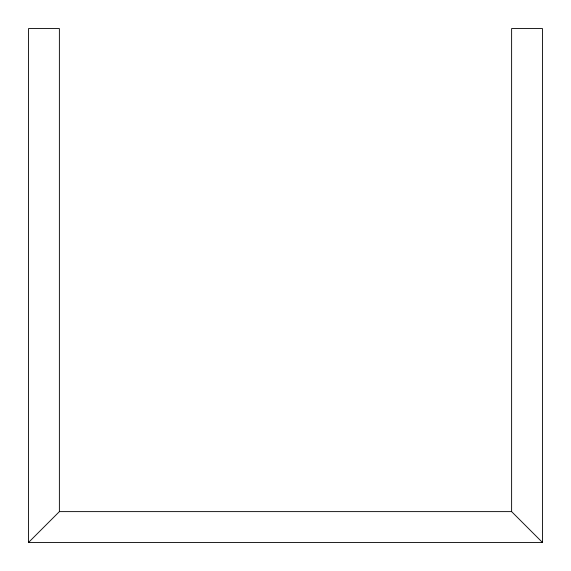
<?xml version="1.0" encoding="UTF-8"?>
<svg xmlns="http://www.w3.org/2000/svg" width="571" height="571" viewBox="0 0 571 571"><rect width="100%" height="100%" fill="white"/><g stroke="black" fill="none" stroke-linecap="round" stroke-linejoin="round"><path stroke-width="0.86" d="M28.55 542.45L59.384 511.616L59.384 28.55L28.55 28.55L28.55 542.45L542.45 542.45L542.45 28.55L511.616 28.55L511.616 511.616L542.45 542.45M59.384 511.616L511.616 511.616"/></g></svg>
